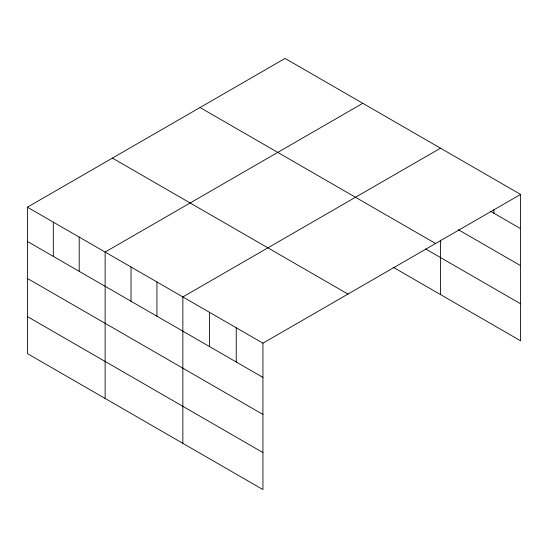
<?xml version="1.0" encoding="UTF-8"?>
<svg xmlns="http://www.w3.org/2000/svg" width="548" height="548" viewBox="0 0 548 548"><rect width="100%" height="100%" fill="white"/><g stroke="black" fill="none" stroke-linecap="round" stroke-linejoin="round"><path stroke-width="0.82" d="M520.6 194.417L262.937 343.178L262.937 489.57L27.4 353.583L27.4 207.192L285.063 58.431L520.6 194.417L520.6 340.808L393.142 267.219M362.79 103.305L105.127 252.066L105.127 398.458M440.517 148.179L182.854 296.941L182.854 443.332M490.2 211.096L520.6 228.646M458.313 229.701L520.6 265.657M200.034 107.524L435.571 243.511M425.714 249.011L520.6 303.798M112.429 158.105L347.966 294.084M27.4 207.192L262.937 343.178M27.4 241.428L262.937 377.408M27.4 278.439L262.937 414.425M27.4 316.573L262.937 452.559M493.906 209.816L493.906 213.234M440.517 240.147L440.517 294.571M236.243 327.766L236.243 361.995M209.548 312.353L209.548 346.589M156.947 281.987L156.947 316.217M131.034 267.027L131.034 301.256M79.22 237.113L79.22 271.342M53.307 222.152L53.307 256.382"/></g></svg>
